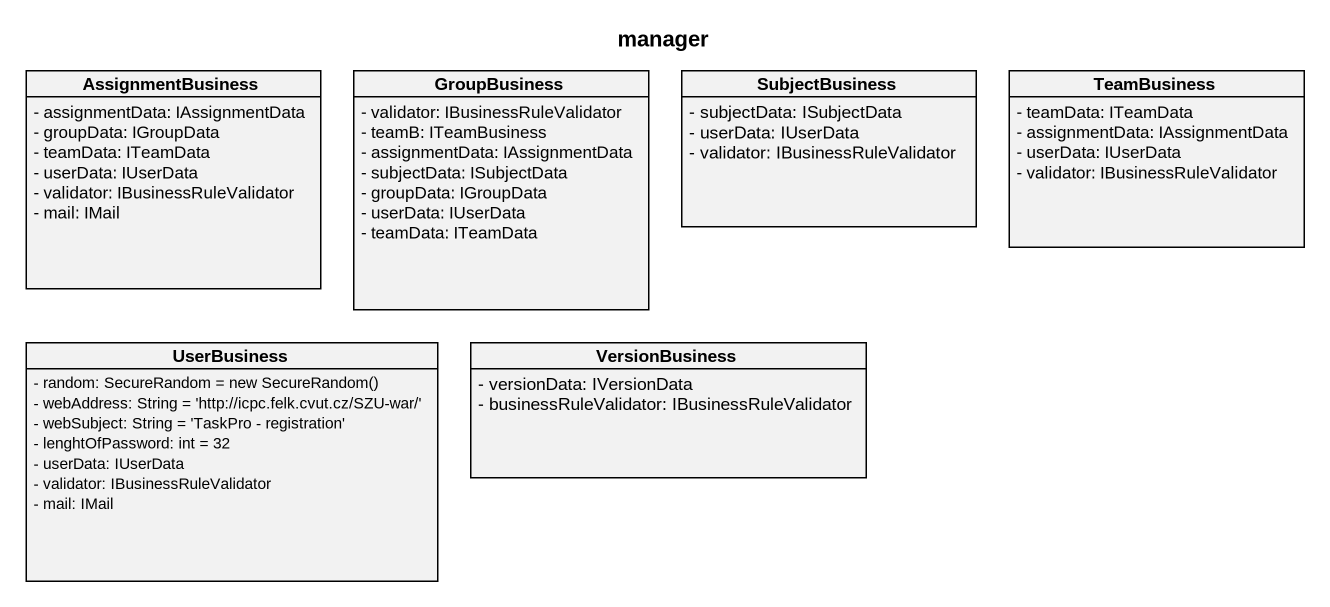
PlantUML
@startuml
title manager
hide circle
hide empty members
skinparam classAttributeIconSize 0
class AssignmentBusiness {
  - assignmentData: IAssignmentData
  - groupData: IGroupData
  - teamData: ITeamData
  - userData: IUserData
  - validator: IBusinessRuleValidator
  - mail: IMail
}
class GroupBusiness {
  - validator: IBusinessRuleValidator
  - teamB: ITeamBusiness
  - assignmentData: IAssignmentData
  - subjectData: ISubjectData
  - groupData: IGroupData
  - userData: IUserData
  - teamData: ITeamData
}
class SubjectBusiness {
  - subjectData: ISubjectData
  - userData: IUserData
  - validator: IBusinessRuleValidator
}
class TeamBusiness {
  - teamData: ITeamData
  - assignmentData: IAssignmentData
  - userData: IUserData
  - validator: IBusinessRuleValidator
}
class UserBusiness {
  {field} - random: SecureRandom = new SecureRandom()
  - webAddress: String = 'http://icpc.felk.cvut.cz/SZU-war/'
  - webSubject: String = 'TaskPro - registration'
  - lenghtOfPassword: int = 32
  - userData: IUserData
  - validator: IBusinessRuleValidator
  - mail: IMail
}
class VersionBusiness {
  - versionData: IVersionData
  - businessRuleValidator: IBusinessRuleValidator
}
@enduml
